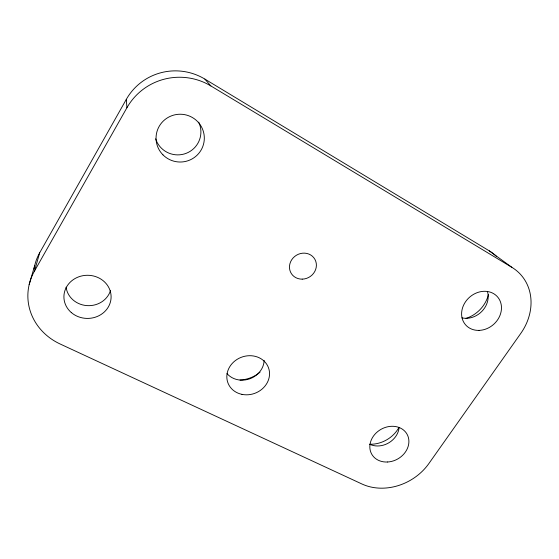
<?xml version="1.0" encoding="UTF-8"?>
<svg xmlns="http://www.w3.org/2000/svg" width="559" height="559" viewBox="0 0 559 559"><rect width="100%" height="100%" fill="white"/><g stroke="black" fill="none" stroke-linecap="round" stroke-linejoin="round"><path stroke-width="0.84" d="M34.462 271.101L39.696 252.766L126.306 99.376A56.557 56.096 16.8 0 1 204.839 79.071L489.286 250.872L511.827 267.307A53.091 45.363 -41.4 0 1 520.764 333.437L428.886 463.53A50.736 42.568 -29.7 0 1 361.959 484.003L60.176 344.016A59.023 53.957 0 0 1 34.462 271.101L126.921 107.747L126.306 99.376M29.166 284.608L34.714 265.497M204.839 79.071L210.897 85.96L511.827 267.307M126.921 107.747A60.344 59.757 2.8 0 1 210.897 85.96M489.286 250.872A50.072 43.357 -41.8 0 1 496.406 256.413M34.057 268.83A55.355 51.009 1.3 0 1 39.696 252.766M488.412 294.593A30.039 26.007 -41.8 0 1 466.038 318.378M398.951 427.467A28.775 24.498 -29.7 0 1 370.135 444.251M260.033 372.189A30.591 27.51 -20.5 0 1 240.007 380.043M399.105 427.579A19.614 16.602 -29.7 0 1 369.667 444.244M264.148 360.408A20.879 18.692 -20.6 0 1 249.698 378.834A20.879 18.692 -20.6 0 1 226.989 373.58M487.497 291.665A20.487 17.65 -41.6 0 1 481.858 311.391A20.487 17.65 -41.6 0 1 461.944 317.854M198.704 122.155A23.192 22.996 10 0 1 186.196 153.32A23.192 22.996 10 0 1 155.633 138.814M110.514 290.484A22.702 20.851 0.7 0 1 86.876 305.605A22.702 20.851 0.7 0 1 66.102 287.186M387.611 462A20.292 17.022 -29.7 0 0 407.092 434.287A20.292 17.022 -29.7 0 0 373.391 436.174A20.292 17.022 -29.7 0 0 387.611 462M241.942 394.361A21.654 19.251 -20.8 0 0 268.998 369.387A21.654 19.251 -20.8 0 0 233.613 362.036A21.654 19.251 -20.8 0 0 241.942 394.361M479 330.39A21.228 18.14 -41.4 0 0 499.942 300.609A21.228 18.14 -41.4 0 0 465.682 301.546A21.228 18.14 -41.4 0 0 479 330.39M162.99 154.878A24.128 23.89 2.1 0 0 203.448 144.508A24.128 23.89 2.1 0 0 174.128 114.993A24.128 23.89 2.1 0 0 162.99 154.878M71.259 312.502A23.604 21.577 -0.1 0 0 110.451 301.888A23.604 21.577 -0.1 0 0 80.803 276.167A23.604 21.577 -0.1 0 0 71.259 312.502M302.223 279.144A13.765 12.689 -32.4 0 0 314.934 259.404A13.765 12.689 -32.4 0 0 291.644 259.865A13.765 12.689 -32.4 0 0 302.223 279.144"/></g></svg>
